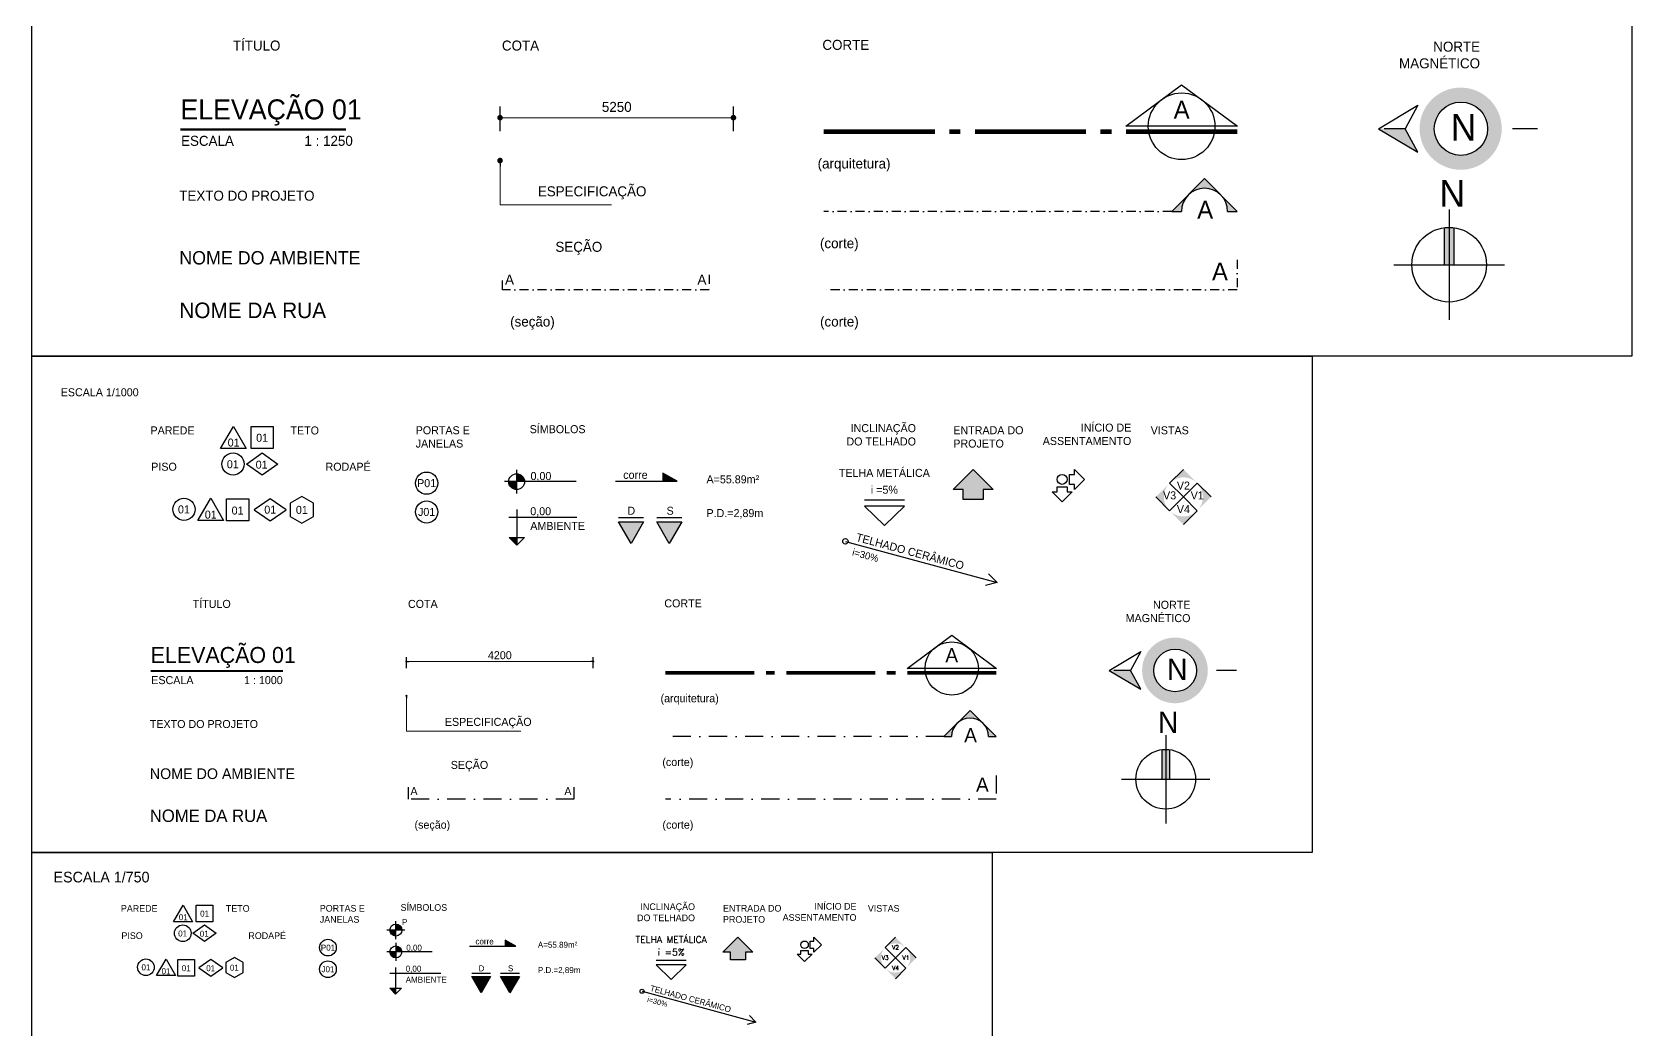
# Model space of a CAD drawing. Header units: centimetres. Extents: x 30244 to 591333, y -111940 to 104227.
# Drawn here: x 40301 to 76296, y -51295 to -28846 of the extents above; entities that cross this region are included whole.
import ezdxf
from ezdxf.enums import TextEntityAlignment as Align

# ---------------------------------------------------------------- set-up
doc = ezdxf.new("R2010")
doc.units = ezdxf.units.CM
doc.header["$LTSCALE"] = 4
doc.linetypes.add('DASHDOT', pattern=[25.4, 12.7, -6.35, 0, -6.35])
for name, color, linetype in [('0.6', 6, 'Continuous'), ('B-CORTE', 4, 'DASHDOT'), ('B-COTAS', 1, 'Continuous'), ('B-SIMBOLOS', 2, 'Continuous'), ('C-TEXTO-02', 2, 'Continuous')]:
    doc.layers.add(name, color=color, linetype=linetype)
doc.layers.add('C-TEXTO-01', color=2, linetype='Continuous', lineweight=20)
doc.layers.add('C-TEXTO-03', color=2, linetype='Continuous', lineweight=20)
doc.styles.add('Esc.1000', font='ERASLGHT.TTF', dxfattribs={"height": 180})
doc.styles.add('Esc.125', font='ERASLGHT.TTF', dxfattribs={"height": 22.5})
doc.styles.add('Esc.1250', font='ERASLGHT.TTF', dxfattribs={"height": 225})
doc.styles.add('Esc.750', font='ERASLGHT.TTF', dxfattribs={"height": 135})
doc.styles.add('RSA', font='arial.ttf')
doc.styles.add('S0', font='ERASDEMI.TTF')
doc.styles.add('S1', font='romans.shx', dxfattribs={"height": 100})
doc.styles.add('S2', font='romans.shx', dxfattribs={"height": 0.2})
doc.styles.add('Símbolos', font='ERASLGHT.TTF')
doc.dimstyles.new('ARQ1000', dxfattribs={"dimscale": 500, "dimtxt": 180, "dimasz": 0.1, "dimexe": 0.2, "dimexo": 0.2, "dimgap": 0.1, "dimtad": 1, "dimzin": 12, "dimdsep": 46, "dimtxsty": 'Esc.1000', "dimblk1": 'DOT', "dimblk2": 'DOT', "dimsah": 1, "dimcen": 0.4, "dimclrd": 256, "dimclre": 256, "dimclrt": 2, "dimadec": 0, "dimazin": 0, "dimtfac": 1, "dimtix": 1, "dimtmove": 2, "dimatfit": 3, "dimldrblk": 'DOT', "dimfxl": 0.3, "dimfxlon": 1, "dimtolj": 1, "dimtzin": 12, "dimlwd": 9, "dimarcsym": 0})
doc.dimstyles.new('ARQ125', dxfattribs={"dimscale": 100, "dimtxt": 22.5, "dimasz": 0.125, "dimexe": 0.25, "dimexo": 0.25, "dimgap": 0.125, "dimtad": 1, "dimzin": 12, "dimdsep": 46, "dimtxsty": 'Esc.125', "dimblk1": 'DOT', "dimblk2": 'DOT', "dimsah": 1, "dimcen": 0.5, "dimclrd": 256, "dimclre": 256, "dimclrt": 2, "dimadec": 0, "dimazin": 0, "dimtfac": 1, "dimtix": 1, "dimtmove": 2, "dimatfit": 3, "dimldrblk": 'DOT', "dimfxl": 0.3, "dimfxlon": 1, "dimtolj": 1, "dimtzin": 12, "dimlwd": 9, "dimarcsym": 0})
doc.dimstyles.new('ARQ1250', dxfattribs={"dimscale": 100, "dimtxt": 225, "dimasz": 1.25, "dimexe": 2.5, "dimexo": 2.5, "dimgap": 1.25, "dimtad": 1, "dimzin": 12, "dimdsep": 46, "dimtxsty": 'Esc.1250', "dimblk": 'DOT', "dimcen": 5, "dimclrd": 256, "dimclre": 256, "dimclrt": 2, "dimadec": 0, "dimazin": 0, "dimtfac": 1, "dimtix": 1, "dimtmove": 2, "dimatfit": 3, "dimldrblk": 'DOT', "dimfxl": 3, "dimfxlon": 1, "dimtolj": 1, "dimtzin": 12, "dimlwd": 9, "dimarcsym": 0})

# ---------------------------------------------------------------- blocks, each defined once
blk = doc.blocks.new('PADRÃO - ESPECIFICAÇÕES')
blk.add_lwpolyline([(-168, 276), (-24, 26), (-312, 26), (-168, 276)])
for points in [[(31, 276), (281, 276), (281, 26), (31, 26)], [(-19, -147), (156, -22), (331, -147), (156, -272)]]:
    blk.add_lwpolyline(points, close=True)
blk.add_circle((-171, -147), 125)
at = {"style": 'S1'}
for tag, p in [('TETO', (156, 103)), ('PAREDE', (-164, 50)), ('PISO', (-151, -195)), ('RODAPÉ', (156, -217))]:
    blk.add_attdef(tag, text='', height=100, dxfattribs=at).set_placement(p, align=Align.CENTER)
blk = doc.blocks.new('*U32')
blk.add_lwpolyline([(0.288, 0), (-0.288, 0), (0, 0.498)], close=True)
at = {"style": 'S2'}
blk.add_attdef('PAREDE', text='', height=0.2, dxfattribs=at).set_placement((0, 0.041), align=Align.CENTER)
blk = doc.blocks.new('PADRÃO - PISO')
blk.add_circle((0, 0), 0.25)
at = {"style": 'S2'}
blk.add_attdef('PISO', text='', height=0.2, dxfattribs=at).set_placement((0, -0.092), align=Align.CENTER)
blk = doc.blocks.new('PADRÃO - TETO')
blk.add_lwpolyline([(-0.25, -0.25), (-0.25, 0.25), (0.25, 0.25), (0.25, -0.25)], close=True)
at = {"style": 'S2'}
blk.add_attdef('TETO', text='', height=0.2, dxfattribs=at).set_placement((0, -0.105), align=Align.CENTER)
blk = doc.blocks.new('*U45')
blk.add_lwpolyline([(0.359, 0.25), (0, 0.5), (0, 0.5), (-0.359, 0.25), (-0.359, 0.25), (0, 0), (0.359, 0.25)])
at = {"style": 'S2'}
blk.add_attdef('RODAPÉ', text='', height=0.2, dxfattribs=at).set_placement((0, 0.145), align=Align.CENTER)
blk = doc.blocks.new('PADRÃO - DIVERSOS')
blk.add_lwpolyline([(0, 0.3), (-0.26, 0.15), (-0.26, -0.15), (0, -0.3), (0.26, -0.15), (0.26, 0.15)], close=True)
at = {"style": 'S2'}
blk.add_attdef('DIVERSOS', text='', height=0.2, dxfattribs=at).set_placement((0, -0.092), align=Align.CENTER)
blk = doc.blocks.new('*U42')
blk.add_hatch(color=256).paths.add_polyline_path([(0.485, 0.485), (0.97, 0), (0.485, -0.485, 0.414214)])
for p, q in [((0.485, 0.485), (0, 0)), ((0, 0), (0.485, -0.485)), ((0.97, 0), (0.485, 0.485))]:
    blk.add_line(p, q)
at = {"layer": 'B-SIMBOLOS', "style": 'S2'}
blk.add_attdef('V1-V2-V3-V4', text='', height=0.2, dxfattribs=at).set_placement((0.485, -0.086), align=Align.CENTER)
blk = doc.blocks.new('*U29')
blk.add_hatch(color=256).paths.add_polyline_path([(0.485, -0.485), (0, -0.97), (-0.485, -0.485, 0.414214)])
for p, q in [((0, 0), (-0.485, -0.485)), ((0.485, -0.485), (0, 0)), ((0, -0.97), (0.485, -0.485))]:
    blk.add_line(p, q)
at = {"layer": 'B-SIMBOLOS', "style": 'S2'}
blk.add_attdef('V1-V2-V3-V4', text='', height=0.2, dxfattribs=at).set_placement((0, -0.571), align=Align.CENTER)
blk = doc.blocks.new('*U30')
blk.add_hatch(color=256).paths.add_polyline_path([(-0.485, -0.485), (-0.97, 0), (-0.485, 0.485, 0.414214)])
for p, q in [((0, 0), (-0.485, 0.485)), ((-0.485, -0.485), (0, 0)), ((-0.97, 0), (-0.485, -0.485))]:
    blk.add_line(p, q)
at = {"layer": 'B-SIMBOLOS', "style": 'S2'}
blk.add_attdef('V1-V2-V3-V4', text='', height=0.2, dxfattribs=at).set_placement((-0.485, -0.086), align=Align.CENTER)
blk = doc.blocks.new('*U31')
blk.add_hatch(color=256).paths.add_polyline_path([(-0.485, 0.485), (0, 0.97), (0.485, 0.485, 0.414214)])
for p, q in [((0, 0.97), (-0.485, 0.485)), ((-0.485, 0.485), (0, 0)), ((0, 0), (0.485, 0.485))]:
    blk.add_line(p, q)
at = {"layer": 'B-SIMBOLOS', "style": 'S2'}
blk.add_attdef('V1-V2-V3-V4', text='', height=0.2, dxfattribs=at).set_placement((0, 0.399), align=Align.CENTER)
blk = doc.blocks.new('*U21')
h = blk.add_hatch(color=256)
h.paths.add_polyline_path([(0.269, 0.178), (0.269, 0), (0.447, 0, 0.414214)])
h.paths.add_polyline_path([(0.269, 0), (0.091, 0, 0.414214), (0.269, -0.178)])
for p, q in [((1.61, 0), (0, 0)), ((0.269, 0.269), (0.269, -0.269))]:
    blk.add_line(p, q)
blk.add_circle((0.269, 0), 0.178)
at = {"style": 'S2'}
blk.add_attdef('NÍVEL', (0.582, 0.036), '', height=0.2, dxfattribs=at)
blk = doc.blocks.new('PADRÃO - NIVEL AMBIENTE1')
blk.add_hatch(color=256).paths.add_polyline_path([(0.269, -0.447), (0.095, -0.447), (0.269, -0.62)])
for p, q in [((0.269, 0.178), (0.269, -0.62)), ((1.621, 0), (0.091, 0)), ((0.269, -0.62), (0.095, -0.447)), ((0.095, -0.447), (0.443, -0.447)), ((0.269, -0.62), (0.443, -0.447))]:
    blk.add_line(p, q)
at = {"style": 'S2'}
for tag, p in [('NÍVEL', (0.572, 0.051)), ('AMBIENTE', (0.572, -0.28))]:
    blk.add_attdef(tag, p, '', height=0.2, dxfattribs=at)
blk = doc.blocks.new('*U33')
blk.add_line((-0.45, 0.573), (0.45, 0.573))
blk.add_lwpolyline([(0, 0), (0.45, 0.433), (-0.45, 0.433)], close=True)
at = {"style": 'S2'}
for tag, p in [('COBERTURA', (0, 1.092)), ('INCLINAÇÃO', (0, 0.713))]:
    blk.add_attdef(tag, text='', height=0.2, dxfattribs=at).set_placement(p, align=Align.CENTER)
blk = doc.blocks.new('*U48')
blk.add_line((-1779.84, 292.55), (-1792.34, 292.55))
blk.add_lwpolyline([(-1786.09, 279.72), (-1792.34, 290.55), (-1779.84, 290.55)], close=True)
at = {"layer": 'C-TEXTO-01', "style": 'Símbolos'}
blk.add_text('S', height=4, dxfattribs=at).set_placement((-1787.45, 294.03))
blk = doc.blocks.new('*U47')
blk.add_line((6.25, 12.83), (-6.25, 12.83))
blk.add_lwpolyline([(0, 0), (-6.25, 10.83), (6.25, 10.83)], close=True)
at = {"layer": 'C-TEXTO-01', "style": 'Símbolos'}
blk.add_text('D', height=4, dxfattribs=at).set_placement((-1.82, 14.31))
blk = doc.blocks.new('DOT')
at = {"color": 0, "linetype": 'ByBlock'}
blk.add_line((-0.5, 0), (-1, 0), dxfattribs=at)
at = {"color": 0, "linetype": 'ByBlock', "const_width": 0.5}
blk.add_lwpolyline([(-0.25, 0, 1), (0.25, 0, 1)], format="xyb", close=True, dxfattribs=at)
blk = doc.blocks.new('*D56')
at = {"layer": 'B-COTAS', "lineweight": -2, "transparency": 16777216}
for p, q in [((48725, -43158), (48725, -42908)), ((52925, -43158), (52925, -42908))]:
    blk.add_line(p, q, dxfattribs=at)
at = {"layer": 'B-COTAS', "lineweight": 9, "transparency": 16777216}
blk.add_line((48775, -43008), (52875, -43008), dxfattribs=at)
at = {"layer": 'DEFPOINTS', "color": 0, "transparency": 16777216}
for p in [(52925, -43008), (48725, -44574), (52925, -44574)]:
    blk.add_point(p, dxfattribs=at)
at = {"layer": 'B-COTAS', "lineweight": 9, "transparency": 16777216, "xscale": 50, "yscale": 50, "zscale": 50, "rotation": 180}
blk.add_blockref('DOT', (48725, -43008), dxfattribs=at)
at = {"layer": 'B-COTAS', "lineweight": 9, "transparency": 16777216, "xscale": 50, "yscale": 50, "zscale": 50}
blk.add_blockref('DOT', (52925, -43008), dxfattribs=at)
at = {"layer": 'B-COTAS', "color": 2, "transparency": 16777216, "insert": (50825, -42866), "char_height": 180, "attachment_point": 5, "style": 'Esc.1000'}
blk.add_mtext('\\A1;4200', dxfattribs=at)
blk = doc.blocks.new('_Dot')
at = {"color": 0, "linetype": 'ByBlock', "lineweight": -2}
blk.add_line((-0.5, 0), (-1, 0), dxfattribs=at)
at = {"color": 0, "linetype": 'ByBlock', "const_width": 0.5}
blk.add_lwpolyline([(-0.25, 0, 1), (0.25, 0, 1)], format="xyb", close=True, dxfattribs=at)
blk = doc.blocks.new('A$C114277C9')
h = blk.add_hatch(color=256)
h.dxf.hatch_style = 1
h.paths.add_polyline_path([(852, 148), (852, 0), (1109, 0)])
for p, q in [((0, 0), (1109, 0)), ((1109, 0), (852, 148)), ((852, 148), (852, 0))]:
    blk.add_line(p, q)
blk = doc.blocks.new('JANELA')
blk.add_circle((0, 0), 31.2)
at = {"color": 7, "style": 'RSA'}
blk.add_attdef('J', text='', height=20, dxfattribs=at).set_placement((0, 0), align=Align.MIDDLE_CENTER)
blk = doc.blocks.new('SENTIDO INCL')
for p, q in [((0, 0), (295, 0)), ((295, 0), (275.1, 11.5)), ((295, 0), (275.1, -11.5))]:
    blk.add_line(p, q)
blk.add_circle((0, 0), 5)
at = {"color": 7, "style": 'RSA'}
for tag, p in [('SENTIDO', (17.9, 6)), ('INCLINAÇÃO', (18.3, -22.1))]:
    blk.add_attdef(tag, p, '', height=15, dxfattribs=at)
blk = doc.blocks.new('*U28')
for p, q in [((-0.5, 0.25), (0, 0.75)), ((0, 0.75), (0.5, 0.25)), ((-0.25, 0.25), (-0.5, 0.25)), ((-0.25, 0), (-0.25, 0.25)), ((0.25, 0), (-0.25, 0)), ((0.5, 0.25), (0.25, 0.25)), ((0.25, 0.25), (0.25, 0))]:
    blk.add_line(p, q)
blk = doc.blocks.new('*U41')
for p, q in [((0.187, -0.125), (0.187, 0.125)), ((0.187, 0.125), (0.312, 0.125)), ((0.312, 0.25), (0.562, 0)), ((0.312, 0.125), (0.312, 0.25)), ((0.562, 0), (0.312, -0.25)), ((0, -0.562), (-0.25, -0.313)), ((-0.25, -0.313), (-0.125, -0.313)), ((-0.125, -0.313), (-0.125, -0.187)), ((-0.125, -0.187), (0.125, -0.187)), ((0.25, -0.313), (0, -0.562)), ((0.125, -0.187), (0.125, -0.313)), ((0.125, -0.313), (0.25, -0.313)), ((0.312, -0.125), (0.187, -0.125)), ((0.312, -0.25), (0.312, -0.125))]:
    blk.add_line(p, q)
blk.add_circle((0, 0), 0.125)
blk = doc.blocks.new('*U40')
blk.add_lwpolyline([(40.25, 5.28), (46.53, 0.6), (33.97, 0.6)], close=True)
at = {"ltscale": 0.7, "const_width": 0.5}
for points in [[(12.5, 0), (0, 0)], [(15.37, 0), (14.12, 0)], [(29.5, 0), (17, 0)], [(32.37, 0), (31.12, 0)], [(46.5, 0), (34, 0)]]:
    blk.add_lwpolyline(points, dxfattribs=at)
blk.add_circle((40.25, 0.6), 3.75)
at = {"style": 'S0'}
blk.add_attdef('LETRA_CORTE', text='', height=2, dxfattribs=at).set_placement((40.25, 2.48), align=Align.MIDDLE_CENTER)
blk = doc.blocks.new('A$C7EF14637')
at = {"layer": 'B-SIMBOLOS'}
h = blk.add_hatch(color=251, dxfattribs=at)
h.dxf.hatch_style = 1
h.set_gradient(color1=(90, 98, 114), color2=(235, 235, 235), tint=0.01, name='INVCYLINDER')
h.paths.add_polyline_path([(48.32, -14.64, 1), (25.76, 14.63, 1)])
h.paths.add_polyline_path([(27.68, 12.14, -1), (46.4, -12.15, -1)], flags=16)
h.paths.add_polyline_path([(29.67, 9.56, -1), (44.42, -9.58, -1)], flags=0)
h.paths.add_polyline_path([(35.01, -8.05), (33.9, -6.62), (37.87, 5.17), (29.68, -1.14), (28.69, 0.14), (39.1, 8.16), (40.16, 6.77), (36.19, -5.04), (44.39, 1.29), (45.41, -0.04)], flags=0)
h = blk.add_hatch(color=251, dxfattribs=at)
h.dxf.hatch_style = 1
h.set_gradient(color1=(90, 98, 114), color2=(235, 235, 235), tint=0.01, name='INVCYLINDER')
h.paths.add_polyline_path([(46.4, -12.15, 1), (27.68, 12.14, 1)])
h.paths.add_polyline_path([(29.67, 9.56, -1), (44.42, -9.58, -1)], flags=16)
h.paths.add_polyline_path([(35.01, -8.05), (33.9, -6.62), (37.87, 5.17), (29.68, -1.14), (28.69, 0.14), (39.1, 8.16), (40.16, 6.77), (36.19, -5.04), (44.39, 1.29), (45.41, -0.04)], flags=0)
blk.add_hatch(color=256, dxfattribs=at).paths.add_polyline_path([(0, 0), (17.83, -10.63), (12.08, 0)])
for p, q in [((0, 0), (17.83, 10.63)), ((17.83, 10.63), (12.08, 0)), ((0, 0), (17.83, -10.63)), ((12.08, 0), (2.63, 0)), ((17.83, -10.63), (12.08, 0)), ((71.68, 0), (60.42, 0))]:
    blk.add_line(p, q, dxfattribs=at)
blk.add_circle((37.16, -0.02), 11.99, dxfattribs=at)
at = {"layer": 'C-TEXTO-03', "insert": (32.52, 6.64), "char_height": 12, "width": 11.9206, "attachment_point": 1, "style": 'Símbolos'}
blk.add_mtext('N', dxfattribs=at)
blk = doc.blocks.new('A$C6AB97AFF')
at = {"layer": 'B-SIMBOLOS'}
h = blk.add_hatch(color=252, dxfattribs=at)
h.set_gradient(color1=(132, 132, 132), one_color=1, tint=1, name='INVCURVED')
h.paths.add_polyline_path([(2.19, 16.65, 0.032761), (0, 16.79), (0, 0), (2.19, 0)])
h.paths.add_polyline_path([(0, 16.79, 0.032761), (-2.19, 16.65), (-2.19, 0), (0, 0)])
for p, q in [((0, 24.86), (0, -24.86)), ((-2.19, 16.65), (-2.19, 0)), ((2.19, 16.65), (2.19, 0)), ((-24.86, 0), (24.86, 0))]:
    blk.add_line(p, q, dxfattribs=at)
blk.add_circle((0, 0), 16.79, dxfattribs=at)
at = {"layer": 'C-TEXTO-03', "insert": (-4.41, 38.08), "char_height": 12, "width": 11.9206, "attachment_point": 1, "style": 'Símbolos'}
blk.add_mtext('N', dxfattribs=at)
blk = doc.blocks.new('A$C4B335074')
at = {"layer": 'B-CORTE', "linetype": 'Continuous'}
h = blk.add_hatch(color=256, dxfattribs=at)
h.paths.add_polyline_path([(14.71, 14.71), (7.35, 7.35, -0.414214), (22.06, 7.35)])
h.paths.add_polyline_path([(22.06, 7.35, -0.198912), (25.11, 0), (29.42, 0)])
h.paths.add_polyline_path([(7.35, 7.35), (0, 0), (4.31, 0, -0.198912)])
for p, q in [((14.71, 14.71), (0, 0)), ((29.42, 0), (14.71, 14.71)), ((0, 0), (4.31, 0)), ((25.11, 0), (29.42, 0))]:
    blk.add_line(p, q, dxfattribs=at)
at = {"layer": 'B-CORTE', "linetype": 'Continuous', "ltscale": 0.4}
blk.add_arc((14.71, 0), 10.4, 0, 180, dxfattribs=at)
blk = doc.blocks.new('*D67')
at = {"layer": 'B-COTAS', "lineweight": -2, "transparency": 16777216}
for p, q in [((50831, -31073), (50831, -30523)), ((56081, -31073), (56081, -30523))]:
    blk.add_line(p, q, dxfattribs=at)
at = {"layer": 'B-COTAS', "lineweight": 9, "transparency": 16777216}
blk.add_line((50956, -30773), (55956, -30773), dxfattribs=at)
at = {"layer": 'DEFPOINTS', "color": 0, "transparency": 16777216}
for p in [(56081, -30773), (50831, -32730), (56081, -32730)]:
    blk.add_point(p, dxfattribs=at)
at = {"layer": 'B-COTAS', "lineweight": 9, "transparency": 16777216, "xscale": 125, "yscale": 125, "zscale": 125, "rotation": 180}
blk.add_blockref('_Dot', (50831, -30773), dxfattribs=at)
at = {"layer": 'B-COTAS', "lineweight": 9, "transparency": 16777216, "xscale": 125, "yscale": 125, "zscale": 125}
blk.add_blockref('_Dot', (56081, -30773), dxfattribs=at)
at = {"layer": 'B-COTAS', "color": 2, "transparency": 16777216, "insert": (53456, -30532), "char_height": 225, "attachment_point": 5, "style": 'Esc.1250'}
blk.add_mtext('\\A1;5250', dxfattribs=at)
blk = doc.blocks.new('*U95')
blk.add_lwpolyline([(0.288, 0), (-0.288, 0), (0, 0.498)], close=True)
at = {"style": 'S2'}
blk.add_attdef('PAREDE', text='', height=0.2, dxfattribs=at).set_placement((0, 0.041), align=Align.CENTER)
blk = doc.blocks.new('*U70')
h = blk.add_hatch(color=256)
h.paths.add_polyline_path([(0.269, 0.178), (0.269, 0), (0.447, 0, 0.414214)])
h.paths.add_polyline_path([(0.269, 0), (0.091, 0, 0.414214), (0.269, -0.178)])
for p, q in [((1.361, 0), (0, 0)), ((0.269, 0.269), (0.269, -0.269))]:
    blk.add_line(p, q)
blk.add_circle((0.269, 0), 0.178)
at = {"style": 'S2'}
blk.add_attdef('NÍVEL', (0.582, 0.036), '', height=0.2, dxfattribs=at)
blk = doc.blocks.new('*U69')
for p, q in [((0.187, -0.125), (0.187, 0.125)), ((0.187, 0.125), (0.312, 0.125)), ((0.312, 0.25), (0.562, 0)), ((0.312, 0.125), (0.312, 0.25)), ((0.562, 0), (0.312, -0.25)), ((0, -0.562), (-0.25, -0.313)), ((-0.25, -0.313), (-0.125, -0.313)), ((-0.125, -0.313), (-0.125, -0.187)), ((-0.125, -0.187), (0.125, -0.187)), ((0.25, -0.313), (0, -0.562)), ((0.125, -0.187), (0.125, -0.313)), ((0.125, -0.313), (0.25, -0.313)), ((0.312, -0.125), (0.187, -0.125)), ((0.312, -0.25), (0.312, -0.125))]:
    blk.add_line(p, q)
blk.add_circle((0, 0), 0.125)
blk = doc.blocks.new('PONTO COTADO')
at = {"layer": 'B-SIMBOLOS'}
h = blk.add_hatch(color=256, dxfattribs=at)
h.dxf.hatch_style = 1
h.paths.add_polyline_path([(48344, -49030, 0.414214), (48478, -49163), (48478, -49030)])
h.paths.add_polyline_path([(48478, -49030), (48611, -49030, 0.414214), (48478, -48896)])
for p, q in [((48478, -49232), (48478, -48828)), ((48680, -49030), (48276, -49030))]:
    blk.add_line(p, q, dxfattribs=at)
blk.add_circle((48478, -49030), 134, dxfattribs=at)

msp = doc.modelspace()

# ---------------------------------------------------------------- hatches: boundary and pattern name
at = {"layer": 'B-SIMBOLOS'}
h = msp.add_hatch(color=256, dxfattribs=at)
h.dxf.hatch_style = 1
h.paths.add_polyline_path([(61474.361, -38683.37), (61024.361, -39133.37), (61249.361, -39133.37), (61249.361, -39358.37), (61699.361, -39358.37), (61699.361, -39133.37), (61924.361, -39133.37)])
h = msp.add_hatch(color=256, dxfattribs=at)
h.dxf.hatch_style = 1
h.paths.add_polyline_path([(54058.787, -39861.572), (53496.287, -39861.572), (53777.537, -40348.712)])
h = msp.add_hatch(color=256, dxfattribs=at)
h.dxf.hatch_style = 1
h.paths.add_polyline_path([(54918.872, -39861.678), (54356.372, -39861.678), (54637.622, -40348.817)])
h = msp.add_hatch(color=256, dxfattribs=at)
h.dxf.hatch_style = 1
h.paths.add_polyline_path([(56180.955, -49209.494), (55843.455, -49546.994), (56012.205, -49546.994), (56012.205, -49715.744), (56349.705, -49715.744), (56349.705, -49546.994), (56518.455, -49546.994)])
h = msp.add_hatch(color=256, dxfattribs=at)
h.dxf.hatch_style = 1
h.paths.add_polyline_path([(50619.274, -50093.146), (50197.399, -50093.146), (50408.337, -50458.501)])
h = msp.add_hatch(color=256, dxfattribs=at)
h.dxf.hatch_style = 1
h.paths.add_polyline_path([(51264.338, -50093.225), (50842.463, -50093.225), (51053.4, -50458.579)])

# ---------------------------------------------------------------- linework, layer by layer
at = {"layer": 'B-CORTE', "ltscale": 4}
msp.add_line((65943.419, -32880.275), (58114.201, -32880.275), dxfattribs=at)
at = {"layer": 'B-CORTE', "ltscale": 8}
msp.add_line((60814.883, -44694.25), (54551.508, -44694.25), dxfattribs=at)
at = {"layer": 'B-CORTE', "ltscale": 4}
for points in [[(67414.201, -33973.161), (67414.201, -34641.841), (58114.201, -34641.841)], [(55536.059, -34307.501), (55536.059, -34641.841), (50886.059, -34641.841), (50886.059, -34307.501)]]:
    msp.add_lwpolyline(points, dxfattribs=at)
at = {"layer": 'B-CORTE', "ltscale": 8}
for points in [[(61991.508, -45568.559), (61991.508, -46103.503), (54551.508, -46103.503)], [(52488.995, -45836.031), (52488.995, -46103.503), (48768.995, -46103.503), (48768.995, -45836.031)]]:
    msp.add_lwpolyline(points, dxfattribs=at)
at = {"layer": 'C-TEXTO-01'}
for points, const_width in [([(43638.593, -31036.408), (47362.114, -31036.408)], 50), ([(42971.021, -43219.157), (45949.838, -43219.157)], 40)]:
    msp.add_lwpolyline(points, dxfattribs=dict(at, const_width=const_width))
at = {"layer": 'DEFPOINTS', "color": 9}
for points in [[(40300.736, -22185.876), (76295.705, -22185.876), (76295.705, -36138.731), (40300.736, -36138.731)], [(40300.736, -36138.731), (69096.712, -36138.731), (69096.712, -47301.015), (40300.736, -47301.015)], [(40300.736, -47301.015), (61897.718, -47301.015), (61897.718, -55672.728), (40300.736, -55672.728)]]:
    msp.add_lwpolyline(points, close=True, dxfattribs=at)

# ---------------------------------------------------------------- block references
at = {"layer": '0.6'}
ref = msp.add_blockref('PONTO COTADO', (8.659, -17.828), dxfattribs=at)
ref.add_attrib('P', 'P', (48624.023, -48936.375), dxfattribs={"layer": 'C-TEXTO-01', "color": 2, "height": 135, "style": 'Esc.750'})
at = {"layer": 'B-CORTE'}
for p, xscale, yscale, zscale in [((65943.419, -32880.275), 50, 50, 50), ((60814.883, -44694.25), 40, 40, 40)]:
    msp.add_blockref('A$C4B335074', p, dxfattribs=dict(at, xscale=xscale, yscale=yscale, zscale=zscale))
at = {"layer": 'B-SIMBOLOS'}
ref = msp.add_blockref('*U40', (58114.201, -31086.521), dxfattribs=dict(at, xscale=200, yscale=200, zscale=200))
ref.add_attrib('LETRA_CORTE', 'A', dxfattribs={"layer": 'C-TEXTO-01', "lineweight": -2, "height": 400, "style": 'Símbolos'}).set_placement((66164.201, -30591.521), align=Align.MIDDLE_CENTER)
ref = msp.add_blockref('PADRÃO - ESPECIFICAÇÕES', (45166.456, -38269.673), dxfattribs=dict(at, xscale=2, yscale=2, zscale=2))
ref.add_attrib('RODAPÉ', '01', dxfattribs={"layer": 'C-TEXTO-01', "height": 180, "style": 'Símbolos'}).set_placement((45466.965, -38668.367), align=Align.CENTER)
ref.add_attrib('TETO', '01', dxfattribs={"layer": 'C-TEXTO-01', "height": 180, "style": 'Símbolos'}).set_placement((45477.565, -38063.002), align=Align.CENTER)
ref.add_attrib('PISO', '01', dxfattribs={"layer": 'C-TEXTO-01', "height": 180, "style": 'Símbolos'}).set_placement((44818.239, -38659.516), align=Align.CENTER)
ref.add_attrib('PAREDE', '01', dxfattribs={"layer": 'C-TEXTO-01', "height": 180, "style": 'Símbolos'}).set_placement((44837.533, -38170.622), align=Align.CENTER)
ref = msp.add_blockref('JANELA', (49178.742, -38993.925), dxfattribs=dict(at, xscale=8.03571428579744, yscale=8.03571428579744, zscale=8.03571428579744))
ref.add_attrib('J', 'P01', dxfattribs={"layer": 'C-TEXTO-01', "color": 1, "height": 180, "style": 'Símbolos'}).set_placement((49178.759, -38993.912), align=Align.MIDDLE_CENTER)
ref = msp.add_blockref('*U21', (50934.21, -38959.845), dxfattribs=dict(at, xscale=1000, yscale=1000, zscale=1000))
ref.add_attrib('NÍVEL', '0,00', (51515.963, -38923.976), dxfattribs={"layer": 'C-TEXTO-01', "height": 180, "style": 'Esc.1000'})
for name, p, xscale, yscale, zscale in [('A$C114277C9', (53428.174, -38951.185), 1.25, 1.25, 1.25), ('*U28', (61474.361, -39358.37), 900, 900, 900), ('*U41', (63474.175, -38908.37), 900, 900, 900), ('*U47', (53777.537, -40348.712), 45, 45, 45), ('*U48', (135011.882, -52936.304), 45, 45, 45), ('A$C114277C9', (50146.315, -49410.355), 0.9375, 0.9375, 0.9375), ('*U28', (56180.955, -49715.744), 675, 675, 675), ('*U69', (57680.815, -49378.244), 675, 675, 675), ('*U47', (50408.337, -50458.501), 33.75, 33.75, 33.75), ('*U48', (111334.095, -59899.195), 33.75, 33.75, 33.75)]:
    msp.add_blockref(name, p, dxfattribs=dict(at, xscale=xscale, yscale=yscale, zscale=zscale))
ref = msp.add_blockref('*U33', (59476.345, -39945.099), dxfattribs=dict(at, xscale=1000, yscale=1000, zscale=1000))
ref.add_attrib('COBERTURA', 'TELHA METÁLICA', dxfattribs={"layer": 'C-TEXTO-01', "height": 180, "style": 'Símbolos'}).set_placement((59476.345, -38852.942), align=Align.CENTER)
ref.add_attrib('INCLINAÇÃO', 'i =5%', dxfattribs={"layer": 'C-TEXTO-01', "height": 180, "style": 'Símbolos'}).set_placement((59476.345, -39232.058), align=Align.CENTER)
ref = msp.add_blockref('*U31', (66203.73, -39304.085), dxfattribs=dict(at, xscale=640, yscale=640, zscale=640))
ref.add_attrib('V1-V2-V3-V4', 'V2', dxfattribs={"layer": 'C-TEXTO-01', "height": 180, "style": 'Símbolos'}).set_placement((66203.73, -39048.502), align=Align.MIDDLE_CENTER)
ref = msp.add_blockref('*U30', (66203.73, -39304.085), dxfattribs=dict(at, xscale=640, yscale=640, zscale=640))
ref.add_attrib('V1-V2-V3-V4', 'V3', dxfattribs={"layer": 'C-TEXTO-01', "height": 180, "style": 'Símbolos'}).set_placement((65893.373, -39358.86), align=Align.CENTER)
ref = msp.add_blockref('*U42', (66203.73, -39304.085), dxfattribs=dict(at, xscale=640, yscale=640, zscale=640))
ref.add_attrib('V1-V2-V3-V4', 'V1', dxfattribs={"layer": 'C-TEXTO-01', "height": 180, "style": 'Símbolos'}).set_placement((66514.088, -39358.86), align=Align.CENTER)
ref = msp.add_blockref('PADRÃO - PISO', (43718.404, -39583.229), dxfattribs=dict(at, xscale=1000, yscale=1000, zscale=1000))
ref.add_attrib('PISO', '01', dxfattribs={"layer": 'C-TEXTO-01', "height": 180, "style": 'Símbolos'}).set_placement((43718.404, -39674.811), align=Align.CENTER)
ref = msp.add_blockref('*U32', (44321.787, -39833.229), dxfattribs=dict(at, xscale=1000, yscale=1000, zscale=1000))
ref.add_attrib('PAREDE', '01', dxfattribs={"layer": 'C-TEXTO-01', "height": 180, "style": 'Símbolos'}).set_placement((44321.787, -39791.766), align=Align.CENTER)
ref = msp.add_blockref('PADRÃO - TETO', (44925.731, -39594.785), dxfattribs=dict(at, xscale=1000, yscale=1000, zscale=1000))
ref.add_attrib('TETO', '01', dxfattribs={"layer": 'C-TEXTO-01', "height": 180, "style": 'Símbolos'}).set_placement((44925.731, -39700.191), align=Align.CENTER)
ref = msp.add_blockref('*U45', (45661.255, -39844.785), dxfattribs=dict(at, xscale=1000, yscale=1000, zscale=1000))
ref.add_attrib('RODAPÉ', '01', dxfattribs={"layer": 'C-TEXTO-01', "height": 180, "style": 'Símbolos'}).set_placement((45661.255, -39680.439), align=Align.CENTER)
ref = msp.add_blockref('PADRÃO - DIVERSOS', (46371.457, -39592.821), dxfattribs=dict(at, xscale=1000, yscale=1000, zscale=1000))
ref.add_attrib('DIVERSOS', '01', dxfattribs={"layer": 'C-TEXTO-01', "height": 180, "style": 'Símbolos'}).set_placement((46371.457, -39684.403), align=Align.CENTER)
ref = msp.add_blockref('JANELA', (49178.742, -39641.825), dxfattribs=dict(at, xscale=8.03571428579744, yscale=8.03571428579744, zscale=8.03571428579744))
ref.add_attrib('J', 'J01', dxfattribs={"layer": 'C-TEXTO-01', "color": 1, "height": 180, "style": 'Símbolos'}).set_placement((49178.759, -39641.811), align=Align.MIDDLE_CENTER)
ref = msp.add_blockref('PADRÃO - NIVEL AMBIENTE1', (50938.567, -39766.214), dxfattribs=dict(at, xscale=1000, yscale=1000, zscale=1000))
ref.add_attrib('NÍVEL', '0,00', (51510.664, -39715.208), dxfattribs={"layer": 'C-TEXTO-01', "height": 180, "style": 'Símbolos'})
ref.add_attrib('AMBIENTE', 'AMBIENTE', (51510.664, -40046.507), dxfattribs={"layer": 'C-TEXTO-01', "height": 180, "style": 'Símbolos'})
ref = msp.add_blockref('*U29', (66203.73, -39304.085), dxfattribs=dict(at, xscale=640, yscale=640, zscale=640))
ref.add_attrib('V1-V2-V3-V4', 'V4', dxfattribs={"layer": 'C-TEXTO-01', "height": 180, "style": 'Símbolos'}).set_placement((66203.73, -39669.217), align=Align.CENTER)
ref = msp.add_blockref('SENTIDO INCL', (58598.505, -40302.834), dxfattribs=dict(at, xscale=11.99999999960845, yscale=11.99999999960845, zscale=11.99999999960845, rotation=344.8662196923002))
ref.add_attrib('INCLINAÇÃO', 'i=30%', (58740.673, -40616.088), dxfattribs={"layer": 'C-TEXTO-01', "height": 160, "rotation": 344.8662197, "style": 'Símbolos'})
ref.add_attrib('SENTIDO', 'TELHADO CERÂMICO', (58824.33, -40289.791), dxfattribs={"layer": 'C-TEXTO-01', "height": 180, "rotation": 344.8662197, "style": 'Símbolos'})
ref = msp.add_blockref('*U40', (54551.508, -43259.247), dxfattribs=dict(at, xscale=160, yscale=160, zscale=160))
ref.add_attrib('LETRA_CORTE', 'A', dxfattribs={"layer": 'C-TEXTO-01', "lineweight": -2, "height": 320, "style": 'Símbolos'}).set_placement((60991.508, -42863.247), align=Align.MIDDLE_CENTER)
ref = msp.add_blockref('PADRÃO - ESPECIFICAÇÕES', (43950.026, -48899.222), dxfattribs=dict(at, xscale=1.50000000030559, yscale=1.50000000030559, zscale=1.50000000030559))
ref.add_attrib('RODAPÉ', '01', dxfattribs={"layer": 'C-TEXTO-01', "height": 135, "style": 'Símbolos'}).set_placement((44175.408, -49198.242), align=Align.CENTER)
ref.add_attrib('TETO', '01', dxfattribs={"layer": 'C-TEXTO-01', "height": 135, "style": 'Símbolos'}).set_placement((44183.358, -48744.219), align=Align.CENTER)
ref.add_attrib('PISO', '01', dxfattribs={"layer": 'C-TEXTO-01', "height": 135, "style": 'Símbolos'}).set_placement((43688.863, -49191.604), align=Align.CENTER)
ref.add_attrib('PAREDE', '01', dxfattribs={"layer": 'C-TEXTO-01', "height": 135, "style": 'Símbolos'}).set_placement((43703.334, -48824.933), align=Align.CENTER)
ref = msp.add_blockref('JANELA', (46959.24, -49442.411), dxfattribs=dict(at, xscale=6.02678571434808, yscale=6.02678571434808, zscale=6.02678571434808))
ref.add_attrib('J', 'P01', dxfattribs={"layer": 'C-TEXTO-01', "color": 1, "height": 135, "style": 'Símbolos'}).set_placement((46959.254, -49442.4), align=Align.MIDDLE_CENTER)
for name, p, xscale, yscale, zscale, values in [('*U33', (54682.443, -50155.791), 750, 750, 750, {'COBERTURA': 'TELHA METÁLICA', 'INCLINAÇÃO': 'i =5%'}), ('*U31', (59727.982, -49675.031), 480, 480, 480, {'V1-V2-V3-V4': 'V2'}), ('*U30', (59727.982, -49675.031), 480, 480, 480, {'V1-V2-V3-V4': 'V3'}), ('*U42', (59727.982, -49675.031), 480, 480, 480, {'V1-V2-V3-V4': 'V1'}), ('*U29', (59727.982, -49675.031), 480, 480, 480, {'V1-V2-V3-V4': 'V4'})]:
    msp.add_blockref(name, p, dxfattribs=dict(at, xscale=xscale, yscale=yscale, zscale=zscale)).add_auto_attribs(values)
ref = msp.add_blockref('PADRÃO - DIVERSOS', (44853.777, -49891.582), dxfattribs=dict(at, xscale=750, yscale=750, zscale=750))
ref.add_attrib('DIVERSOS', '01', dxfattribs={"layer": 'C-TEXTO-01', "height": 135, "style": 'Símbolos'}).set_placement((44853.777, -49960.269), align=Align.CENTER)
ref = msp.add_blockref('*U70', (48284.501, -49537.97), dxfattribs=dict(at, xscale=750, yscale=750, zscale=750))
ref.add_attrib('NÍVEL', '0,00', (48720.816, -49511.067), dxfattribs={"layer": '0', "height": 135, "style": 'Esc.750'})
ref = msp.add_blockref('PADRÃO - PISO', (42863.987, -49884.388), dxfattribs=dict(at, xscale=750, yscale=750, zscale=750))
ref.add_attrib('PISO', '01', dxfattribs={"layer": 'C-TEXTO-01', "height": 135, "style": 'Símbolos'}).set_placement((42863.987, -49953.075), align=Align.CENTER)
ref = msp.add_blockref('*U95', (43316.524, -50071.888), dxfattribs=dict(at, xscale=750, yscale=750, zscale=750))
ref.add_attrib('PAREDE', '01', dxfattribs={"layer": '0', "height": 135, "style": 'Esc.750'}).set_placement((43316.524, -50040.792), align=Align.CENTER)
ref = msp.add_blockref('PADRÃO - TETO', (43769.482, -49893.056), dxfattribs=dict(at, xscale=750, yscale=750, zscale=750))
ref.add_attrib('TETO', '01', dxfattribs={"layer": 'C-TEXTO-01', "height": 135, "style": 'Símbolos'}).set_placement((43769.482, -49972.11), align=Align.CENTER)
ref = msp.add_blockref('*U45', (44321.125, -50080.556), dxfattribs=dict(at, xscale=750, yscale=750, zscale=750))
ref.add_attrib('RODAPÉ', '01', dxfattribs={"layer": '0', "height": 135, "style": 'Esc.750'}).set_placement((44321.125, -49972.11), align=Align.CENTER)
ref = msp.add_blockref('JANELA', (46959.24, -49928.336), dxfattribs=dict(at, xscale=6.02678571434808, yscale=6.02678571434808, zscale=6.02678571434808))
ref.add_attrib('J', 'J01', dxfattribs={"layer": 'C-TEXTO-01', "color": 1, "height": 135, "style": 'Símbolos'}).set_placement((46959.254, -49928.325), align=Align.MIDDLE_CENTER)
ref = msp.add_blockref('PADRÃO - NIVEL AMBIENTE1', (48279.11, -50021.627), dxfattribs=dict(at, xscale=750, yscale=750, zscale=750))
ref.add_attrib('NÍVEL', '0,00', (48708.182, -49983.372), dxfattribs={"layer": 'C-TEXTO-01', "height": 135, "style": 'Símbolos'})
ref.add_attrib('AMBIENTE', 'AMBIENTE', (48708.182, -50231.847), dxfattribs={"layer": 'C-TEXTO-01', "height": 135, "style": 'Símbolos'})
ref = msp.add_blockref('SENTIDO INCL', (54024.063, -50424.093), dxfattribs=dict(at, xscale=8.999999999706342, yscale=8.999999999706342, zscale=8.999999999706342, rotation=344.8662196923002))
ref.add_attrib('INCLINAÇÃO', 'i=30%', (54130.689, -50659.033), dxfattribs={"layer": 'C-TEXTO-01', "height": 120, "rotation": 344.8662197, "style": 'Símbolos'})
ref.add_attrib('SENTIDO', 'TELHADO CERÂMICO', (54193.432, -50414.31), dxfattribs={"layer": 'C-TEXTO-01', "height": 135, "rotation": 344.8662197, "style": 'Símbolos'})
at = {"layer": 'C-TEXTO-03'}
for name, p, xscale, yscale, zscale in [('A$C7EF14637', (70589.446, -31020.203), 50, 50, 50), ('A$C6AB97AFF', (72181.577, -34079.889), 50, 50, 50), ('A$C7EF14637', (64531.704, -43206.192), 40, 40, 40), ('A$C6AB97AFF', (65805.409, -45653.941), 40, 40, 40)]:
    msp.add_blockref(name, p, dxfattribs=dict(at, xscale=xscale, yscale=yscale, zscale=zscale))

# ---------------------------------------------------------------- texts
at = {"layer": 'B-COTAS', "color": 2, "attachment_point": 1}
for insert, char_height, width, style in [((51681.111, -32316.343), 225, 3.637978807091713e-11, 'Esc.125'), ((49588.066, -44273.846), 180, 1818.16663, 'Esc.1000')]:
    msp.add_mtext('ESPECIFICAÇÃO', dxfattribs=dict(at, insert=insert, char_height=char_height, width=width, style=style))
at = {"layer": 'C-TEXTO-01', "attachment_point": 1, "style": 'Esc.125'}
for s, insert, char_height, width in [('TEXTO DO PROJETO', (43614.052, -32415.277), 225, 4897.6097), ('A', (66515.294, -32641.877), 400, 564.23282), ('A', (66847.894, -34032.509), 400, 564.23282), ('TEXTO DO PROJETO', (42951.389, -44322.252), 180, 3918.08776), ('A', (61272.382, -44503.532), 320, 451.38626), ('A', (61538.462, -45616.037), 320, 451.38626)]:
    msp.add_mtext(s, dxfattribs=dict(at, insert=insert, char_height=char_height, width=width))
at = {"layer": 'C-TEXTO-01', "attachment_point": 7}
for s, insert, char_height, style in [('corre', (53601.993, -38899.974), 180, 'Esc.125'), ('A=55.89m²', (55474.707, -39000.57), 180, 'Esc.125'), ('P.D.=2,89m', (55474.707, -39790.704), 180, 'Esc.125'), ('corre', (50276.679, -49371.947), 135, 'Símbolos'), ('A=55.89m²', (51681.214, -49447.394), 135, 'Símbolos'), ('P.D.=2,89m', (51681.214, -50039.995), 135, 'Símbolos')]:
    msp.add_mtext(s, dxfattribs=dict(at, insert=insert, char_height=char_height, style=style))
at = {"layer": 'C-TEXTO-02', "attachment_point": 7, "style": 'Esc.125'}
for insert, char_height in [((43638.593, -30950.228), 450), ((42971.021, -43150.213), 360)]:
    msp.add_mtext('ELEVAÇÃO 01', dxfattribs=dict(at, insert=insert, char_height=char_height))
at = {"layer": 'C-TEXTO-02', "attachment_point": 1}
for s, insert, char_height, width, style in [('ESCALA                   1 : 1250', (43654.773, -31181.329), 225, 5063.52504, 'Esc.125'), ('NOME DO AMBIENTE', (43614.052, -33774.882), 300, 4897.6097, 'Símbolos'), ('ESCALA                 1 : 1000', (42983.965, -43335.093), 180, 4050.82003, 'Esc.125'), ('NOME DO AMBIENTE', (42951.389, -45409.936), 240, 3918.08776, 'Símbolos')]:
    msp.add_mtext(s, dxfattribs=dict(at, insert=insert, char_height=char_height, width=width, style=style))
at = {"layer": 'C-TEXTO-03', "attachment_point": 1}
for s, insert, char_height, width, style in [('A', (50942.824, -34302.179), 225, 257.38767, 'Esc.125'), ('A', (55270.946, -34302.179), 225, 257.38767, 'Esc.125'), ('NOME DA RUA', (43614.052, -34931.811), 350, 4897.6097, 'Símbolos'), ('A', (48814.407, -45831.774), 180, 205.91013, 'Esc.125'), ('A', (52276.904, -45831.774), 180, 205.91013, 'Esc.125'), ('NOME DA RUA', (42951.389, -46335.479), 280, 3918.08776, 'Símbolos')]:
    msp.add_mtext(s, dxfattribs=dict(at, insert=insert, char_height=char_height, width=width, style=style))
at = {"layer": 'DEFPOINTS', "attachment_point": 3}
for s, insert, char_height, width, style in [('\\A1;{\\fAvantGarde Bk BT|b0|i0|c0|p34;TÍTULO}', (45889.758, -29037.945), 225, 2256.43924, 'Esc.125'), ('\\A1;\\pxql;COTA ', (53129.406, -29037.945), 225, 2256.43924, 'Esc.125'), ('{\\fAvantGarde Bk BT|b0|i0|c0|p34;CORTE }', (59135.642, -29022.308), 225, 2256.43924, 'Esc.125'), ('NORTE MAGNÉTICO', (72877.512, -29062.885), 225, 2256.43924, 'Esc.125'), ('{\\fAvantGarde Bk BT|b0|i0|c0|p34;(arquitetura)}', (59614.34, -31690.879), 225, 2256.43924, 'Esc.125'), ('{\\fAvantGarde Bk BT|b0|i0|c0|p34;(corte)}', (58897.001, -33484.632), 225, 2256.43924, 'Esc.125'), ('{\\fAvantGarde Bk BT|b0|i0|c0|p34;SEÇÃO}', (53129.406, -33565.413), 225, 2256.43924, 'Esc.125'), ('(seção)', (52060.711, -35246.199), 225, 2256.43924, 'Esc.125'), ('{\\fAvantGarde Bk BT|b0|i0|c0|p34;(corte)}', (58899.222, -35246.199), 225, 2256.43924, 'Esc.125'), ('\\A1;\\pxql;PAREDE', (44771.953, -37718.157), 180, 1805.15139, 'Esc.125'), ('\\A1;\\pxql;TETO', (47920.621, -37718.157), 180, 1805.15139, 'Esc.125'), ('\\A1;\\pxql;PORTAS E JANELAS', (50737.786, -37714.102), 180, 1805.15139, 'Esc.125'), ('\\A1;SÍMBOLOS', (52753.911, -37689.977), 180, 1805.15139, 'Esc.125'), ('INCLINAÇÃO\\PDO TELHADO', (60187.856, -37666.693), 180, 1805.15139, 'Esc.125'), ('\\pxql;ENTRADA DO\\PPROJETO', (62832.417, -37713.654), 180, 1805.15139, 'Esc.125'), ('INÍCIO DE \\PASSENTAMENTO', (65031.7, -37654.933), 180, 1805.15139, 'Esc.125'), ('{\\fAvantGarde Bk BT|b0|i0|c0|p34;VISTAS}', (66324.107, -37715.972), 180, 1805.15139, 'Esc.125'), ('\\A1;RODAPÉ', (47920.621, -38534.673), 180, 1805.15139, 'Esc.125'), ('\\A1;\\pxql;PISO', (44788.041, -38534.673), 180, 1805.15139, 'Esc.125'), ('\\A1;{\\fAvantGarde Bk BT|b0|i0|c0|p34;TÍTULO}', (44771.953, -41620.386), 180, 1805.15139, 'Esc.125'), ('\\A1;\\pxql;COTA ', (50563.672, -41620.386), 180, 1805.15139, 'Esc.125'), ('{\\fAvantGarde Bk BT|b0|i0|c0|p34;CORTE }', (55368.661, -41607.876), 180, 1805.15139, 'Esc.125'), ('NORTE MAGNÉTICO', (66362.157, -41640.339), 180, 1805.15139, 'Esc.125'), ('{\\fAvantGarde Bk BT|b0|i0|c0|p34;(arquitetura)}', (55751.619, -43742.733), 180, 1805.15139, 'Esc.125'), ('{\\fAvantGarde Bk BT|b0|i0|c0|p34;SEÇÃO}', (50563.672, -45242.36), 180, 1805.15139, 'Esc.125'), ('{\\fAvantGarde Bk BT|b0|i0|c0|p34;(corte)}', (55177.748, -45177.736), 180, 1805.15139, 'Esc.125'), ('(seção)', (49708.716, -46586.989), 180, 1805.15139, 'Esc.125'), ('{\\fAvantGarde Bk BT|b0|i0|c0|p34;(corte)}', (55179.525, -46586.989), 180, 1805.15139, 'Esc.125'), ('\\A1;\\pxql;PAREDE', (43654.149, -48485.584), 150, 1353.86354, 'Símbolos'), ('\\A1;\\pxql;TETO', (46015.65, -48485.584), 150, 1353.86354, 'Símbolos'), ('\\A1;\\pxql;PORTAS E JANELAS', (48128.524, -48482.544), 150, 1353.86354, 'Símbolos'), ('\\A1;SÍMBOLOS', (49640.617, -48464.45), 150, 1353.86354, 'Símbolos'), ('INCLINAÇÃO\\PDO TELHADO', (55216.076, -48446.987), 150, 1353.86354, 'Símbolos'), ('\\pxql;ENTRADA DO\\PPROJETO', (57199.497, -48482.207), 150, 1353.86354, 'Símbolos'), ('INÍCIO DE \\PASSENTAMENTO', (58848.959, -48438.167), 150, 1353.86354, 'Símbolos'), ('{\\fAvantGarde Bk BT|b0|i0|c0|p34;VISTAS}', (59818.265, -48483.946), 150, 1353.86354, 'Símbolos'), ('\\pxql;\\A1;PISO', (43666.215, -49097.972), 150, 1353.86354, 'Símbolos'), ('\\A1;RODAPÉ', (46015.65, -49097.972), 150, 1353.86354, 'Símbolos')]:
    msp.add_mtext(s, dxfattribs=dict(at, insert=insert, char_height=char_height, width=width, style=style))
at = {"layer": 'DEFPOINTS', "color": 9, "attachment_point": 7}
for s, insert, char_height, style in [('ESCALA 1/1000', (40947.105, -37042.319), 180, 'Esc.125'), ('ESCALA 1/750', (40785.513, -47978.706), 240, 'Símbolos')]:
    msp.add_mtext(s, dxfattribs=dict(at, insert=insert, char_height=char_height, style=style))

# ---------------------------------------------------------------- dimensions: what is measured, and where the dimension line sits
at = {"layer": 'B-COTAS'}
dim = msp.add_linear_dim(base=(56080.839, -30772.668), p1=(50830.839, -32729.756), p2=(56080.839, -32730.331), dimstyle='ARQ1250', dxfattribs=at)
dim.commit()
dim.dimension.update_dxf_attribs({"geometry": '*D67', "text_midpoint": (53455.839, -30532.399)})
dim = msp.add_linear_dim(base=(52924.819, -43008.165), p1=(48724.819, -44573.835), p2=(52924.819, -44574.295), dimstyle='ARQ1000', override={"dimtxsty": 'Esc.1000'}, dxfattribs=at)
dim.commit()
dim.dimension.update_dxf_attribs({"geometry": '*D56', "text_midpoint": (50824.819, -42865.949)})

# ---------------------------------------------------------------- leaders
at = {"layer": 'B-COTAS', "annotation_type": 0, "has_hookline": 1, "hookline_direction": 0}
for points, dimstyle, override in [([(50830.839, -31737.203), (50830.839, -32729.756), (53327.241, -32729.756)], 'ARQ125', {"dimasz": 1.25, "dimtxsty": 'Esc.125'}), ([(48724.819, -43779.792), (48724.819, -44573.835), (51248.755, -44573.835)], 'ARQ1000', {"dimtxsty": 'Esc.1000'})]:
    msp.add_leader(points, dimstyle=dimstyle, override=override, dxfattribs=at)

doc.saveas('drawing.dxf')
